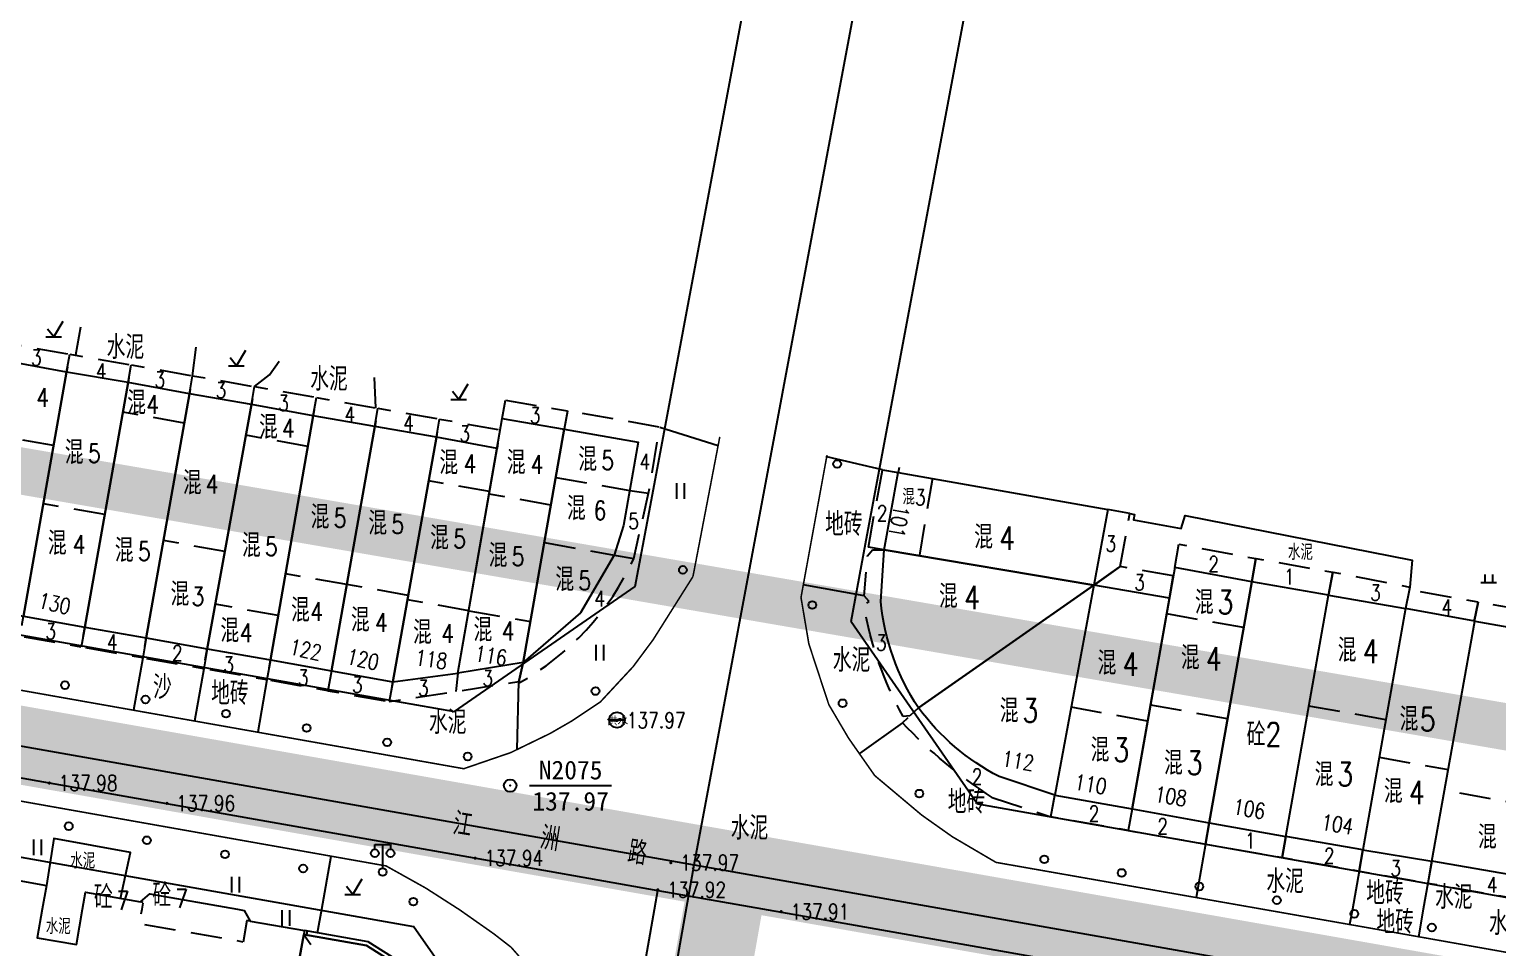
# Model space of a CAD drawing. Extents: x 529262 to 576451, y 2694391 to 2717535.
# Drawn here: x 563126.2 to 563220.2, y 2711000.1 to 2711058.9 of the extents above; entities that cross this region are included whole.
import ezdxf
from ezdxf.enums import TextEntityAlignment as Align
from ezdxf.xclip import XClip

# ---------------------------------------------------------------- set-up
doc = ezdxf.new("R2010")
doc.units = 0
doc.header["$XCLIPFRAME"] = 0
doc.linetypes.add('DASH', pattern=[0.35, 0.25, -0.1])
doc.linetypes.add('X5', pattern=[3, 2, -1])
for name, color, linetype in [('COMPONENT', 8, 'Continuous'), ('DLDW', 8, 'Continuous'), ('DLSS', 4, 'Continuous'), ('GCD', 8, 'Continuous'), ('GXYZ', 8, 'Continuous'), ('JMD', 8, 'Continuous'), ('KZD', 8, 'Continuous'), ('PP-COM', 7, 'Continuous'), ('RD-中线', 40, 'Continuous'), ('RD-红线', 7, 'Continuous'), ('ZBTZ', 8, 'Continuous'), ('ZJ', 7, 'Continuous'), ('污水管径标注_W10-', 202, 'Continuous'), ('河流', 4, 'Continuous')]:
    doc.layers.add(name, color=color, linetype=linetype)
doc.styles.add('HZ', font='rs.shx', dxfattribs={"width": 0.8, "bigfont": 'hztxt.shx'})
doc.styles.add('宋体', font='', dxfattribs={"width": 0.75})
doc.styles.add('等线体', font='simhei.ttf')
doc.styles.get('宋体').set_extended_font_data('SimSun')
doc.linetypes.add('1161', pattern='A,0,[149,AAA.SHX,S=0.15,R=0,X=0,Y=0],-1.6', length=1.6)

# ---------------------------------------------------------------- blocks, each defined once
blk = doc.blocks.new('A$C19FD0107')
at = {"layer": 'RD-中线', "color": 8, "linetype": 'Continuous', "flags": 128}
for points in [[(-7829.224, 16614.798), (-7792.549, 16810.463)], [(-7965.356, 16638.843), (-7829.226, 16614.798)], [(-7853.182, 16479.676), (-7829.225, 16614.803)], [(-7829.224, 16614.803), (-7702.992, 16592.506), (-7570.468, 16569.254), (-7507.337, 16557.988), (-7359.861, 16532.344)]]:
    blk.add_lwpolyline(points, dxfattribs=at)
at = {"layer": 'RD-红线', "color": 8, "linetype": 'Continuous', "flags": 128}
for points in [[(-7833.005, 16632.622), (-7832.093, 16637.486), (-7803.804, 16788.416)], [(-7819.178, 16630.397), (-7818.247, 16635.363), (-7791.797, 16776.477), (-7791.743, 16776.767)], [(-7945.441, 16642.433), (-7937.569, 16641.043), (-7849.445, 16625.478), (-7844.573, 16624.617)], [(-7947.85, 16628.642), (-7847.195, 16610.864)], [(-7811.088, 16618.707), (-7701.778, 16599.4), (-7569.248, 16576.147), (-7506.123, 16564.882), (-7407.176, 16547.676), (-7399.082, 16546.269)]]:
    blk.add_lwpolyline(points, dxfattribs=at)
at = {"layer": 'RD-红线', "color": 8}
for points in [[(-7844.573, 16624.617), (-7833.005, 16632.622, 0.411154)], [(-7819.178, 16630.397), (-7811.088, 16618.707, 0.41728)]]:
    blk.add_lwpolyline(points, format="xyb", dxfattribs=at)
at = {"layer": 'RD-红线', "color": 8, "linetype": 'Continuous'}
blk.add_lwpolyline([(-7839.088, 16599.27), (-7847.195, 16610.864, 0.414401)], format="xyb", dxfattribs=at)
blk = doc.blocks.new('GC200')
at = {"linetype": 'Continuous', "const_width": 0.2, "flags": 128}
blk.add_lwpolyline([(-0.1, 0, 1), (0.1, 0, 1)], format="xyb", close=True, dxfattribs=at)
blk = doc.blocks.new('gc170')
at = {"color": 8, "linetype": 'Continuous'}
blk.add_circle((0, 0), 0.5, dxfattribs=at)
blk = doc.blocks.new('gc123')
at = {"color": 8}
for p, q in [((0, 0), (1.2, 2)), ((-1, 0), (1, 0)), ((0, 0), (-0.8, 1))]:
    blk.add_line(p, q, dxfattribs=at)
blk = doc.blocks.new('gc121')
at = {"color": 8}
for p, q in [((-0.5, -1), (-0.5, 1)), ((0.5, -1), (0.5, 1))]:
    blk.add_line(p, q, dxfattribs=at)
blk = doc.blocks.new('gc119')
at = {"color": 8}
for p, q in [((-1, 0), (1, 0)), ((-0.5, 1), (-0.5, 0)), ((0.5, 1), (0.5, 0))]:
    blk.add_line(p, q, dxfattribs=at)
blk = doc.blocks.new('gc097')
at = {"color": 8}
for p, q in [((-1, 2.9), (-1, 3.5)), ((-1, 3.5), (1, 3.5)), ((0, 0.5), (0, 3.5)), ((1, 3.5), (1, 2.9))]:
    blk.add_line(p, q, dxfattribs=at)
for centre in [(-1, 2.4), (1, 2.4), (0, 0)]:
    blk.add_circle(centre, 0.5, dxfattribs=at)
blk = doc.blocks.new('gc117')
at = {"color": 8}
blk.add_circle((0, 0), 0.8, dxfattribs=at)
blk.add_point((0, 0), dxfattribs=at)
blk = doc.blocks.new('gcbj0101')
blk.add_line((-1, 0), (1, 0))
blk.add_circle((0, 0), 1)

msp = doc.modelspace()

# ---------------------------------------------------------------- linework, layer by layer
at = {"layer": 'DLSS', "linetype": 'Continuous', "const_width": 0.1, "flags": 128}
msp.add_lwpolyline([(563170.408, 2711032.809), (563168.69, 2711023.867)], dxfattribs=at)
at = {"layer": 'DLSS', "linetype": 'Continuous', "const_width": 0.1}
for points in [[(563177.272, 2711031.632), (563175.609, 2711022.527), (563176.113, 2711019.552), (563177.391, 2711015.666), (563178.657, 2711013.517), (563180.33, 2711011.126), (563183.339, 2711008.597), (563185.297, 2711007.212), (563188.094, 2711005.569), (563205.176, 2711002.568)], [(563168.69, 2711023.867), (563166.136, 2711019.819), (563164.858, 2711018.099), (563162.756, 2711015.836), (563160.955, 2711014.635), (563159.537, 2711013.819), (563157.019, 2711012.597), (563154.013, 2711011.565), (563114.998, 2711018.473)], [(563114.998, 2711011.377), (563149.037, 2711005.341), (563151.58, 2711003.921), (563153.69, 2711002.568)], [(563153.69, 2711002.568), (563153.745, 2711002.533), (563155.927, 2711001.001), (563157.048, 2711000.132), (563157.548, 2710999.562), (563158.045, 2710998.77), (563158.377, 2710998.018), (563159.32, 2710995.39), (563160.357, 2710992.524), (563161.428, 2710989.231), (563161.814, 2710987.648), (563161.947, 2710986.706)], [(563205.176, 2711002.568), (563211.854, 2711001.395), (563242.087, 2710996.028)]]:
    msp.add_lwpolyline(points, dxfattribs=at)
at = {"layer": 'JMD', "linetype": 'Continuous'}
for p, q in [((563143.993, 2711001.172), (563143.949, 2711000.926)), ((563143.766, 2711000.959), (563144.224, 2711000.303))]:
    msp.add_line(p, q, dxfattribs=at)
at = {"layer": 'JMD', "linetype": 'X5', "flags": 128}
for points in [[(563124.637, 2711037.668), (563124.835, 2711038.798), (563128.78, 2711038.106), (563128.579, 2711036.959)], [(563128.579, 2711036.959), (563128.78, 2711038.106), (563132.717, 2711037.414), (563132.518, 2711036.281)], [(563132.518, 2711036.281), (563132.717, 2711037.414), (563136.642, 2711036.725), (563136.439, 2711035.564)], [(563136.439, 2711035.564), (563136.642, 2711036.725), (563140.612, 2711036.028), (563140.41, 2711034.878)], [(563140.41, 2711034.878), (563140.612, 2711036.028), (563144.577, 2711035.331), (563144.373, 2711034.166)], [(563144.373, 2711034.166), (563144.577, 2711035.331), (563148.517, 2711034.64), (563148.313, 2711033.476)], [(563148.313, 2711033.476), (563148.517, 2711034.64), (563152.459, 2711033.947), (563152.255, 2711032.786)], [(563152.255, 2711032.786), (563152.459, 2711033.947), (563156.356, 2711033.263), (563156.142, 2711032.075)], [(563127.748, 2711032.257), (563123.806, 2711032.951)], [(563131.02, 2711027.837), (563127.09, 2711028.531)], [(563138.709, 2711025.474), (563134.777, 2711026.169)], [(563199.548, 2711024.455), (563199.808, 2711025.937), (563204.737, 2711025.02), (563204.473, 2711023.538)], [(563179.973, 2711022.265), (563179.973, 2711022.265), (563179.664, 2711022.631), (563179.878, 2711025.198), (563180.181, 2711025.569), (563180.932, 2711025.575)], [(563204.473, 2711023.538), (563204.737, 2711025.02), (563209.671, 2711024.152), (563209.396, 2711022.672)], [(563209.396, 2711022.672), (563209.671, 2711024.152), (563214.591, 2711023.187), (563214.322, 2711021.814)], [(563218.712, 2711020.996), (563218.971, 2711022.234), (563214.556, 2711023.011), (563214.322, 2711021.814)], [(563129.743, 2711020.632), (563129.516, 2711019.347), (563125.591, 2711020.04), (563125.819, 2711021.332)], [(563203.956, 2711020.602), (563199.02, 2711021.476)], [(563133.676, 2711019.943), (563133.448, 2711018.653), (563129.516, 2711019.347), (563129.743, 2711020.632)], [(563137.581, 2711019.236), (563137.356, 2711017.964), (563133.448, 2711018.653), (563133.676, 2711019.943)], [(563141.637, 2711018.531), (563141.41, 2711017.248), (563137.356, 2711017.964), (563137.581, 2711019.236)], [(563145.532, 2711017.822), (563145.309, 2711016.56), (563141.41, 2711017.248), (563141.637, 2711018.531)], [(563149.477, 2711017.126), (563149.243, 2711015.866), (563157.548, 2711017.139), (563157.814, 2711018.361)], [(563145.532, 2711017.822), (563145.309, 2711016.56), (563149.243, 2711015.866), (563149.477, 2711017.126)], [(563197.804, 2711014.604), (563192.913, 2711015.514)], [(563202.928, 2711014.759), (563197.987, 2711015.633)], [(563213.064, 2711014.704), (563208.139, 2711015.577)], [(563212.638, 2711012.295), (563217.054, 2711011.505)], [(563187.857, 2711009.726), (563187.857, 2711009.726), (563191.616, 2711008.476), (563191.864, 2711009.877)], [(563196.814, 2711009.005), (563196.569, 2711007.607), (563191.616, 2711008.476), (563191.864, 2711009.877)], [(563225.677, 2711008.589), (563216.816, 2711010.175)], [(563196.814, 2711009.005), (563196.569, 2711007.607), (563201.518, 2711006.74), (563201.756, 2711008.093)], [(563201.756, 2711008.093), (563201.518, 2711006.74), (563206.423, 2711005.88), (563206.661, 2711007.233)], [(563206.661, 2711007.233), (563206.423, 2711005.88), (563211.353, 2711005.015), (563211.59, 2711006.366)], [(563211.59, 2711006.366), (563211.353, 2711005.015), (563215.759, 2711004.243), (563216.004, 2711005.639)], [(563216.004, 2711005.639), (563215.759, 2711004.243), (563224.637, 2711002.686), (563224.886, 2711004.103)]]:
    msp.add_lwpolyline(points, dxfattribs=at)
at = {"layer": 'JMD', "linetype": 'Continuous', "flags": 128}
for points in [[(563125.819, 2711021.332), (563128.579, 2711036.959), (563124.637, 2711037.668), (563121.885, 2711022.033)], [(563129.743, 2711020.632), (563132.518, 2711036.281), (563128.579, 2711036.959), (563125.819, 2711021.332)], [(563133.676, 2711019.943), (563136.439, 2711035.564), (563132.518, 2711036.281), (563129.743, 2711020.632)], [(563137.581, 2711019.236), (563140.41, 2711034.878), (563136.439, 2711035.564), (563133.676, 2711019.943)], [(563141.637, 2711018.531), (563144.373, 2711034.166), (563140.41, 2711034.878), (563137.581, 2711019.236)], [(563145.532, 2711017.822), (563148.313, 2711033.476), (563144.373, 2711034.166), (563141.637, 2711018.531)], [(563149.477, 2711017.126), (563152.255, 2711032.786), (563148.313, 2711033.476), (563145.532, 2711017.822)], [(563160.446, 2711033.309), (563157.814, 2711018.361), (563153.634, 2711017.684), (563156.476, 2711033.991)], [(563160.446, 2711033.309), (563165.181, 2711032.478), (563164.247, 2711027.145), (563163.635, 2711025.228), (563161.485, 2711021.542), (563157.814, 2711018.361)], [(563149.477, 2711017.126), (563153.634, 2711017.684), (563156.142, 2711032.075), (563152.255, 2711032.786)], [(563195.267, 2711028.165), (563194.363, 2711023.31), (563180.932, 2711025.575), (563181.83, 2711030.526)], [(563201.756, 2711008.093), (563204.473, 2711023.538), (563199.548, 2711024.455), (563196.814, 2711009.005)], [(563206.661, 2711007.233), (563209.396, 2711022.672), (563204.473, 2711023.538), (563201.756, 2711008.093)], [(563211.59, 2711006.366), (563206.661, 2711007.233), (563209.396, 2711022.672), (563214.322, 2711021.814)], [(563214.322, 2711021.814), (563211.59, 2711006.366), (563216.004, 2711005.639), (563218.757, 2711021.019)], [(563227.594, 2711019.46), (563224.886, 2711004.103), (563216.004, 2711005.639), (563218.757, 2711021.019)]]:
    msp.add_lwpolyline(points, close=True, dxfattribs=at)
at = {"layer": 'JMD', "linetype": 'X5'}
for points in [[(563156.476, 2711033.991), (563156.68, 2711035.153), (563160.65, 2711034.471), (563160.446, 2711033.309)], [(563180.932, 2711025.575), (563179.927, 2711025.757), (563180.825, 2711030.708), (563181.83, 2711030.526)], [(563227.594, 2711019.46), (563227.808, 2711020.669), (563218.971, 2711022.234), (563218.712, 2711020.996)]]:
    msp.add_lwpolyline(points, dxfattribs=at)
at = {"layer": 'JMD', "linetype": 'X5', "flags": 128}
for points, elevation in [([(563136.108, 2711033.695), (563132.182, 2711034.391)], -511.328), ([(563144.029, 2711032.201), (563140.055, 2711032.919)], -509.788), ([(563155.659, 2711029.305), (563151.76, 2711029.997)], -511.336), ([(563159.899, 2711030.207), (563164.638, 2711029.377)], -508.976), ([(563164.638, 2711029.377), (563165.85, 2711029.2)], -508.976), ([(563184.023, 2711030.165), (563183.184, 2711025.195)], -183.227), ([(563159.59, 2711028.447), (563155.63, 2711029.137)], -510.999), ([(563159.172, 2711026.057), (563163.635, 2711025.228)], -175.868), ([(563163.635, 2711025.228), (563164.897, 2711025.014)], 138.394), ([(563146.515, 2711023.358), (563142.601, 2711024.043)], -509.929), ([(563150.458, 2711022.658), (563146.515, 2711023.358)], -509.929), ([(563142.135, 2711021.377), (563138.085, 2711022.092)], -510.34), ([(563154.339, 2711021.676), (563150.408, 2711022.373)], -511.231), ([(563154.339, 2711021.676), (563158.275, 2711020.983)], -511.231), ([(563153.634, 2711017.684), (563153.497, 2711016.518)], 138.548), ([(563140.331, 2711001.812), (563140.125, 2711001.847), (563139.885, 2711000.468), (563133.248, 2711001.63), (563133.411, 2711002.568)], 138.456)]:
    msp.add_lwpolyline(points, dxfattribs=dict(at, elevation=elevation))
for points in [[(563157.814, 2711018.361), (563157.527, 2711017.043, 0.159733), (563164.897, 2711025.014), (563165.85, 2711029.2), (563166.561, 2711033.434), (563160.65, 2711034.471), (563160.446, 2711033.309)], [(563187.857, 2711009.726), (563187.857, 2711009.726, -0.06057), (563182.111, 2711014.503), (563183.137, 2711015.467)]]:
    msp.add_lwpolyline(points, format="xyb", dxfattribs=at)
at = {"layer": 'JMD', "linetype": 'X5', "elevation": 138.437}
for points in [[(563194.363, 2711023.31), (563196.039, 2711024.515), (563196.669, 2711027.904), (563195.267, 2711028.165)], [(563199.204, 2711022.493), (563199.451, 2711023.911), (563196.039, 2711024.515), (563194.363, 2711023.31)]]:
    msp.add_lwpolyline(points, dxfattribs=at)
at = {"layer": 'JMD', "linetype": 'Continuous', "flags": 128}
for points in [[(563194.363, 2711023.31), (563183.137, 2711015.467, -0.125002), (563180.724, 2711022.271), (563180.932, 2711025.575)], [(563194.363, 2711023.31), (563191.864, 2711009.877), (563188.302, 2711011.062, -0.115001), (563183.137, 2711015.467), (563194.363, 2711023.31)]]:
    msp.add_lwpolyline(points, format="xyb", close=True, dxfattribs=at)
for points, elevation in [([(563196.814, 2711009.005), (563199.204, 2711022.493), (563194.363, 2711023.31), (563191.864, 2711009.877)], 138.437), ([(563155.79, 2710981.988), (563153.099, 2710981.814), (563152.771, 2710992.785), (563143.458, 2710999.222), (563143.766, 2711000.959), (563147.791, 2711000.24), (563150.687, 2710998.419), (563153.219, 2710996.4), (563153.854, 2710995.7), (563154.806, 2710994.116), (563155.2, 2710993.116), (563156.667, 2710986.802)], 138.009)]:
    msp.add_lwpolyline(points, close=True, dxfattribs=dict(at, elevation=elevation))
at = {"layer": 'JMD', "linetype": 'X5', "elevation": 138.469, "flags": 128}
msp.add_lwpolyline([(563183.137, 2711015.467), (563182.588, 2711014.954), (563182.15, 2711014.915, -0.081518), (563179.629, 2711021.991), (563179.973, 2711022.265), (563179.973, 2711022.265)], format="xyb", dxfattribs=at)
at = {"layer": 'JMD', "linetype": 'Continuous', "elevation": 138.456, "flags": 128}
for points in [[(563114.998, 2711006.258), (563116.788, 2711005.951), (563117.375, 2711006.424), (563123.347, 2711005.414), (563123.733, 2711004.726), (563127.284, 2711004.092), (563127.019, 2711002.568)], [(563129.596, 2711002.568), (563129.784, 2711003.651), (563133.301, 2711003.046), (563133.901, 2711003.563), (563139.519, 2711002.568)], [(563139.519, 2711002.568), (563139.948, 2711002.492), (563140.331, 2711001.812), (563143.81, 2711001.205), (563143.218, 2710997.867), (563144.586, 2710997.661), (563143.473, 2710990.98), (563142.252, 2710991.183), (563142.018, 2710989.839), (563135.829, 2710990.916), (563136.177, 2710992.885), (563134.081, 2710993.244), (563133.733, 2710991.275), (563127.6, 2710992.34), (563127.837, 2710993.72), (563125.74, 2710994.081), (563125.494, 2710992.703), (563119.308, 2710993.784), (563119.641, 2710995.756), (563117.52, 2710996.125), (563117.187, 2710994.153), (563114.998, 2710994.533)], [(563127.019, 2711002.568), (563126.702, 2711000.742), (563129.202, 2711000.301), (563129.596, 2711002.568)]]:
    msp.add_lwpolyline(points, dxfattribs=at)
at = {"layer": 'JMD', "linetype": 'X5', "ltscale": 0.2, "elevation": 138.456}
msp.add_lwpolyline([(563133.411, 2711002.568), (563133.488, 2711003.009), (563133.301, 2711003.046)], dxfattribs=at)
at = {"layer": 'JMD', "linetype": 'Continuous', "flags": 128}
for points in [[(563154.465, 2710973.287), (563156.036, 2710981.943), (563156.923, 2710986.808), (563155.44, 2710993.191), (563155.031, 2710994.227), (563154.056, 2710995.85), (563153.391, 2710996.583), (563150.832, 2710998.623), (563147.883, 2711000.478), (563143.81, 2711001.205)], [(563154.219, 2710973.332), (563155.79, 2710981.988), (563156.667, 2710986.802), (563155.2, 2710993.116), (563154.806, 2710994.116), (563153.854, 2710995.7), (563153.219, 2710996.4), (563150.687, 2710998.419), (563147.791, 2711000.24), (563143.766, 2711000.959)]]:
    msp.add_lwpolyline(points, dxfattribs=at)
at = {"layer": 'KZD', "linetype": 'Continuous'}
msp.add_line((563158.23, 2711010.482, 137.966), (563163.48, 2711010.482, 137.966), dxfattribs=at)
at = {"layer": 'PP-COM', "color": 8, "const_width": 3}
msp.add_lwpolyline([(563032.752, 2710920.339), (563591.044, 2710822.688), (563615.48, 2710946.262), (563044.443, 2711044.616), (563022.893, 2710922.063)], close=True, dxfattribs=at)
at = {"layer": 'ZBTZ', "linetype": '1161', "flags": 128}
for points in [[(563129.462, 2711039.829), (563129.148, 2711038.041)], [(563136.642, 2711036.725), (563136.878, 2711038.557)], [(563140.612, 2711036.028), (563141.566, 2711036.783), (563142.189, 2711037.647)], [(563148.269, 2711036.605), (563148.362, 2711034.667)], [(563166.561, 2711033.434), (563170.302, 2711032.26)], [(563177.254, 2711031.529), (563177.275, 2711031.632)], [(563181.9, 2711030.839), (563181.83, 2711030.526)], [(563133.448, 2711018.653), (563132.856, 2711015.311)], [(563137.356, 2711017.964), (563136.764, 2711014.619)], [(563141.41, 2711017.248), (563140.818, 2711013.901)], [(563182.111, 2711014.503), (563179.346, 2711012.531)], [(563144.923, 2711002.568), (563145.525, 2711005.964)], [(563201.518, 2711006.74), (563200.917, 2711003.316)], [(563211.353, 2711005.015), (563210.918, 2711002.568)], [(563215.759, 2711004.243), (563215.462, 2711002.568)], [(563144.655, 2711001.054), (563144.923, 2711002.568)], [(563210.918, 2711002.568), (563210.745, 2711001.592)]]:
    msp.add_lwpolyline(points, dxfattribs=at)
at = {"layer": 'ZBTZ', "linetype": '1161', "ltscale": 0.8, "flags": 128}
msp.add_lwpolyline([(563180.825, 2711030.708), (563177.254, 2711031.529)], dxfattribs=at)
at = {"layer": 'ZBTZ', "linetype": '1161', "flags": 128}
for points, elevation in [([(563196.669, 2711027.904), (563196.976, 2711027.847), (563196.91, 2711027.492), (563199.962, 2711026.938), (563200.208, 2711027.782), (563214.741, 2711024.916), (563214.591, 2711023.187)], 138.437), ([(563179.664, 2711022.631), (563175.758, 2711023.345)], -525.814), ([(563157.516, 2711017.146), (563157.412, 2711012.788)], -523.684), ([(563132.02, 2711003.266), (563132.675, 2711006.204), (563127.769, 2711007.104), (563127.284, 2711004.092)], 138.453)]:
    msp.add_lwpolyline(points, dxfattribs=dict(at, elevation=elevation))
at = {"layer": 'ZBTZ', "linetype": '1161', "ltscale": 0.5, "flags": 128}
msp.add_lwpolyline([(563215.462, 2711002.568), (563215.149, 2711000.81)], dxfattribs=at)
at = {"layer": '污水管径标注_W10-'}
for points in [[(563036.5, 2711026.732), (563056.195, 2711023.253), (563068.369, 2711021.103), (563075.891, 2711019.774), (563097.912, 2711015.885), (563115.281, 2711012.817), (563127.454, 2711010.667), (563134.976, 2711009.338), (563154.671, 2711005.859), (563166.448, 2711003.778), (563174.366, 2711002.38), (563194.061, 2710998.901), (563205.838, 2710996.821), (563213.756, 2710995.423), (563233.452, 2710991.944)], [(563150.737, 2710915.16), (563154.228, 2710934.853), (563155.974, 2710944.7), (563157.719, 2710954.546), (563161.211, 2710974.239), (563164.702, 2710993.932), (563166.448, 2711003.778)]]:
    msp.add_lwpolyline(points, dxfattribs=at)
at = {"layer": '河流', "color": 5, "linetype": 'DASH', "ltscale": 0.1, "const_width": 5}
for points in [[(563032.637, 2711029.445), (563600.056, 2710929.567)], [(563171.139, 2711005.571), (563152.435, 2710899.897)]]:
    msp.add_lwpolyline(points, dxfattribs=at)

# ---------------------------------------------------------------- block references
at = {"layer": 'COMPONENT', "linetype": 'Continuous', "xscale": 0.5, "yscale": 0.5}
msp.add_blockref('gcbj0101', (563163.826, 2711014.684), dxfattribs=at)
at = {"layer": 'DLDW', "color": 252, "linetype": 'Continuous', "xscale": 0.5, "yscale": 0.5, "zscale": 0.5}
msp.add_blockref('gc097', (563148.82, 2711004.954), dxfattribs=at)
at = {"layer": 'GCD', "linetype": 'Continuous'}
ref = msp.add_blockref('GC200', (563163.848, 2711014.664, 137.971), dxfattribs=dict(at, xscale=0.5, yscale=0.5, zscale=0.5))
ref.add_attrib('height', '137.97', dxfattribs={"linetype": 'Continuous', "height": 1, "style": 'HZ', "width": 0.8}).set_placement((563164.448, 2711014.664, 137.971), align=Align.MIDDLE_LEFT)
ref = msp.add_blockref('GC200', (563127.469, 2711010.648, 137.98), dxfattribs=dict(at, xscale=0.5, yscale=0.5, zscale=0.5))
ref.add_attrib('height', '137.98', dxfattribs={"linetype": 'Continuous', "height": 1, "style": 'HZ', "width": 0.8}).set_placement((563128.069, 2711010.648, 137.98), align=Align.MIDDLE_LEFT)
ref = msp.add_blockref('GC200', (563135.002, 2711009.347, 137.96), dxfattribs=dict(at, xscale=0.5, yscale=0.5, zscale=0.5))
ref.add_attrib('height', '137.96', dxfattribs={"linetype": 'Continuous', "height": 1, "style": 'HZ', "width": 0.8}).set_placement((563135.602, 2711009.347, 137.96), align=Align.MIDDLE_LEFT)
ref = msp.add_blockref('GC200', (563154.738, 2711005.84, 137.94), dxfattribs=dict(at, xscale=0.5, yscale=0.5, zscale=0.5))
ref.add_attrib('height', '137.94', dxfattribs={"linetype": 'Continuous', "height": 1, "style": 'HZ', "width": 0.8}).set_placement((563155.338, 2711005.84, 137.94), align=Align.MIDDLE_LEFT)
ref = msp.add_blockref('GC200', (563167.277, 2711005.546, 137.967), dxfattribs=dict(at, xscale=0.5, yscale=0.5, zscale=0.5))
ref.add_attrib('height', '137.97', dxfattribs={"linetype": 'Continuous', "height": 1, "style": 'HZ', "width": 0.8}).set_placement((563167.877, 2711005.546, 137.967), align=Align.MIDDLE_LEFT)
ref = msp.add_blockref('GC200', (563166.445, 2711003.81, 137.92), dxfattribs=dict(at, xscale=0.5, yscale=0.5, zscale=0.5))
ref.add_attrib('height', '137.92', dxfattribs={"linetype": 'Continuous', "height": 1, "style": 'HZ', "width": 0.8}).set_placement((563167.045, 2711003.81, 137.92), align=Align.MIDDLE_LEFT)
ref = msp.add_blockref('GC200', (563174.34, 2711002.412, 137.91), dxfattribs=dict(at, xscale=0.5, yscale=0.5, zscale=0.5))
ref.add_attrib('height', '137.91', dxfattribs={"linetype": 'Continuous', "height": 1, "style": 'HZ', "width": 0.8}).set_placement((563174.94, 2711002.412, 137.91), align=Align.MIDDLE_LEFT)
at = {"layer": 'KZD', "linetype": 'Continuous', "xscale": 0.5, "yscale": 0.5, "zscale": 0.5}
msp.add_blockref('gc117', (563156.98, 2711010.482, 137.966), dxfattribs=at)
at = {"layer": 'PP-COM'}
ref = msp.add_blockref('A$C19FD0107', (570997.993, 2694390.603), dxfattribs=at)
XClip(ref).set_block_clipping_path([(-9366.4383134884, 14428.6043910822), (-3328.4480743363, 17452.7484863754)])
at = {"layer": 'ZBTZ', "linetype": 'Continuous', "xscale": 0.5, "yscale": 0.5}
for name, p in [('gc123', (563127.75, 2711039.208)), ('gc123', (563139.455, 2711037.36)), ('gc123', (563153.691, 2711035.205)), ('gc121', (563167.906, 2711029.352)), ('gc119', (563219.655, 2711023.497)), ('gc121', (563162.742, 2711019)), ('gc121', (563126.719, 2711006.525)), ('gc121', (563139.401, 2711004.137)), ('gc123', (563146.899, 2711003.519)), ('gc121', (563142.626, 2711002.008))]:
    msp.add_blockref(name, p, dxfattribs=at)
at = {"layer": 'ZBTZ', "linetype": 'Continuous'}
for p, xscale, yscale, zscale, rotation in [((563177.926, 2711031.078), 0.5000000001136312, 0.5000000001136312, 0.5000000001136312, 259.9884025853269), ((563168.046, 2711024.296), 0.500000000132732, 0.500000000132732, 0.500000000132732, 234.2105075607078), ((563176.331, 2711022.043, 138.226), 0.5000000001465722, 0.5000000001465722, 0.5000000001465722, 287.1556275448771), ((563128.473, 2711016.913), 0.4999999999302053, 0.4999999999302053, 0.4999999999302053, 169.9511513154811), ((563133.631, 2711015.999), 0.4999999999302053, 0.4999999999302053, 0.4999999999302053, 169.9511513154811), ((563162.45, 2711016.535), 0.5000000000593919, 0.5000000000593919, 0.5000000000593919, 207.1107360301811), ((563138.789, 2711015.085), 0.4999999999302053, 0.4999999999302053, 0.4999999999302053, 169.9511513154811), ((563178.272, 2711015.755, 138.253), 0.5000000000754679, 0.5000000000754679, 0.5000000000754679, 310.358567666363), ((563143.947, 2711014.171), 0.4999999999302053, 0.4999999999302053, 0.4999999999302053, 169.9511513154811), ((563149.105, 2711013.257), 0.4999999999302053, 0.4999999999302053, 0.4999999999302053, 169.9511513154811), ((563154.263, 2711012.343), 0.4999999999302053, 0.4999999999302053, 0.4999999999302053, 169.9511513154811), ((563183.186, 2711009.973, 138.253), 0.4999999999666211, 0.4999999999666211, 0.4999999999666211, 326.3210807008427), ((563128.714, 2711007.887), 0.499999999993206, 0.499999999993206, 0.499999999993206, 169.7668155575408), ((563133.719, 2711006.984), 0.499999999993206, 0.499999999993206, 0.499999999993206, 169.7668155575408), ((563138.724, 2711006.08), 0.499999999993206, 0.499999999993206, 0.499999999993206, 169.7668155575408), ((563191.187, 2711005.766, 138.136), 0.500000000044545, 0.500000000044545, 0.500000000044545, 340.0479258381467), ((563191.187, 2711005.766), 0.5000000000142595, 0.5000000000142595, 0.5000000000142595, 170.0226840047022), ((563191.187, 2711005.766, 138.136), 0.5000000000159115, 0.5000000000159115, 0.5000000000159115, 351.5019880035828), ((563191.187, 2711005.766, 138.136), 0.5000000000159115, 0.5000000000159115, 0.5000000000159115, 351.5019880035828), ((563191.187, 2711005.766, 138.136), 0.5000000000159115, 0.5000000000159115, 0.5000000000159115, 351.5019880035828), ((563191.187, 2711005.766, 138.136), 0.5000000000159115, 0.5000000000159115, 0.5000000000159115, 351.5019880035828), ((563191.187, 2711005.766, 138.136), 0.5000000000159115, 0.5000000000159115, 0.5000000000159115, 351.5019880035828), ((563143.729, 2711005.177), 0.499999999993206, 0.499999999993206, 0.499999999993206, 169.7668155575408), ((563196.151, 2711004.893), 0.5000000000142595, 0.5000000000142595, 0.5000000000142595, 170.0226840047022), ((563201.115, 2711004.02), 0.5000000000142595, 0.5000000000142595, 0.5000000000142595, 170.0226840047022), ((563150.786, 2711003.054, -138.036), 0.499999999993206, 0.499999999993206, 0.499999999993206, 169.7668155575408), ((563206.079, 2711003.146), 0.5000000000142595, 0.5000000000142595, 0.5000000000142595, 170.0226840047022), ((563211.043, 2711002.273), 0.5000000000142595, 0.5000000000142595, 0.5000000000142595, 170.0226840047022), ((563216.007, 2711001.4), 0.5000000000142595, 0.5000000000142595, 0.5000000000142595, 170.0226840047022)]:
    msp.add_blockref('gc170', p, dxfattribs=dict(at, xscale=xscale, yscale=yscale, zscale=zscale, rotation=rotation))

# ---------------------------------------------------------------- texts
at = {"layer": 'GXYZ', "linetype": 'Continuous', "style": '宋体'}
msp.add_text('供水', height=0.5, dxfattribs=at).set_placement((563163.852, 2711014.658), align=Align.MIDDLE)
at = {"layer": 'JMD', "linetype": 'Continuous', "style": 'HZ', "width": 0.8}
for s, height, p in [('4', 1.2, (563127.455, 2711035.334)), ('混', 1.5, (563133.656, 2711034.996)), ('4', 1.2, (563134.494, 2711034.881)), ('混', 1.5, (563142.103, 2711033.435)), ('4', 1.2, (563143.183, 2711033.364)), ('混', 1.5, (563129.661, 2711031.817)), (' 5', 1.2, (563130.761, 2711031.751)), ('混', 1.5, (563162.545, 2711031.374)), ('混', 1.5, (563153.648, 2711031.156)), ('4', 1.2, (563154.825, 2711031.089)), ('混', 1.5, (563157.969, 2711031.17)), ('4', 1.2, (563159.107, 2711031.049)), (' 5', 1.2, (563163.644, 2711031.308)), ('混', 1.5, (563137.221, 2711029.868)), ('4', 1.2, (563138.308, 2711029.789)), ('混', 1, (563182.904, 2711028.973)), ('3', 1, (563183.596, 2711028.935)), ('混', 1.5, (563145.407, 2711027.681)), ('混', 1.5, (563161.818, 2711028.231)), (' 6', 1.2, (563163.148, 2711028.102)), (' 5', 1.2, (563146.506, 2711027.615)), ('混', 1.5, (563149.099, 2711027.281)), (' 5', 1.2, (563150.198, 2711027.215)), ('混', 1.5, (563128.577, 2711026.005)), ('4', 1.2, (563129.789, 2711025.927)), ('混', 1.5, (563141.004, 2711025.858)), ('混', 1.5, (563153.057, 2711026.347)), (' 5', 1.2, (563154.157, 2711026.281)), ('混', 1.5, (563187.901, 2711026.4, 138.393)), ('4', 1.5, (563189.329, 2711026.323, 138.393)), ('混', 1.5, (563132.864, 2711025.547)), (' 5', 1.2, (563133.963, 2711025.481)), (' 5', 1.2, (563142.103, 2711025.792)), ('混', 1.5, (563156.805, 2711025.216)), (' 5', 1.2, (563157.905, 2711025.15)), ('混', 1.5, (563161.075, 2711023.677)), (' 5', 1.2, (563162.174, 2711023.611)), ('混', 1.5, (563136.432, 2711022.74)), ('3', 1.2, (563137.4, 2711022.589)), ('混', 1.5, (563185.644, 2711022.603)), ('4', 1.5, (563187.072, 2711022.525)), ('混', 1.5, (563202.033, 2711022.213)), ('3', 1.5, (563203.305, 2711022.226)), ('混', 1.5, (563144.149, 2711021.718)), ('4', 1.2, (563145.006, 2711021.622)), ('混', 1.5, (563147.984, 2711021.091)), ('混', 1.5, (563139.627, 2711020.409)), ('4', 1.2, (563149.137, 2711020.926)), ('混', 1.5, (563151.963, 2711020.295)), ('混', 1.5, (563155.834, 2711020.457)), ('4', 1.2, (563157.262, 2711020.38)), ('4', 1.2, (563140.484, 2711020.266)), ('4', 1.2, (563153.391, 2711020.218)), ('混', 1.5, (563211.184, 2711019.156)), ('混', 1.5, (563195.802, 2711018.329)), ('混', 1.5, (563201.136, 2711018.671)), ('4', 1.5, (563202.564, 2711018.594)), ('4', 1.5, (563212.612, 2711019.079)), ('4', 1.5, (563197.231, 2711018.252)), ('混', 1.5, (563189.54, 2711015.278)), ('3', 1.5, (563190.813, 2711015.291)), ('混', 1.5, (563215.144, 2711014.74)), ('5', 1.5, (563216.263, 2711014.73)), ('砼2', 1.5, (563206.381, 2711013.76)), ('混', 1.5, (563195.358, 2711012.764)), ('3', 1.5, (563196.63, 2711012.777)), ('混', 1.5, (563200.058, 2711011.927)), ('3', 1.5, (563201.331, 2711011.94)), ('混', 1.5, (563209.705, 2711011.194)), ('3', 1.5, (563210.977, 2711011.208)), ('混', 1.5, (563214.139, 2711010.118)), ('4', 1.5, (563215.567, 2711010.04)), ('混', 1.5, (563220.163, 2711007.191)), ('砼', 1.5, (563131.527, 2711003.35)), ('砼', 1.5, (563135.272, 2711003.465)), ('7', 1.2, (563132.606, 2711003.134)), ('7', 1.2, (563136.35, 2711003.249))]:
    msp.add_text(s, height=height, dxfattribs=at).set_placement(p, align=Align.MIDDLE_RIGHT)
at = {"layer": 'KZD', "linetype": 'Continuous', "style": '等线体'}
for s, p in [('N2075', (563160.855, 2711011.482, 137.966)), ('137.97', (563160.855, 2711009.482, 137.966))]:
    msp.add_text(s, height=1.2, dxfattribs=at).set_placement(p, align=Align.MIDDLE_CENTER)
at = {"layer": 'ZJ', "color": 8, "linetype": 'Continuous', "style": 'HZ', "width": 0.8}
for s, height, p in [('水泥', 1.5, (563132.344, 2711038.627)), ('3', 1, (563126.638, 2711037.884)), ('4', 1, (563130.795, 2711037.016)), ('3', 1, (563134.55, 2711036.475)), ('水泥', 1.5, (563145.379, 2711036.592)), ('3', 1, (563138.461, 2711035.8)), ('3', 1, (563142.469, 2711034.979)), ('4', 1, (563146.718, 2711034.235)), ('4', 1, (563150.486, 2711033.675)), ('3', 1, (563158.583, 2711034.184)), ('3', 1, (563154.077, 2711033.018)), ('4', 1, (563165.603, 2711031.218)), ('2', 1, (563180.806, 2711027.923)), ('5', 1, (563164.892, 2711027.418)), ('地砖', 1.5, (563178.354, 2711027.289)), ('3', 1, (563195.45, 2711025.975)), ('水泥', 1, (563207.594, 2711025.481)), ('2', 1, (563202.038, 2711024.664)), ('3', 1, (563197.291, 2711023.491)), ('1', 1, (563206.887, 2711023.848)), ('4', 1, (563162.72, 2711022.448)), ('3', 1, (563212.4, 2711022.827)), ('4', 1, (563216.969, 2711021.899)), ('3', 1, (563127.558, 2711020.362)), ('4', 1, (563131.507, 2711019.656)), ('3', 1, (563180.751, 2711019.63)), ('2', 1, (563135.67, 2711018.962)), ('水泥', 1.5, (563178.847, 2711018.594)), ('3', 1, (563138.954, 2711018.238)), ('沙', 1.5, (563134.713, 2711016.856)), ('地砖', 1.5, (563139.033, 2711016.472)), ('3', 1, (563143.729, 2711017.395)), ('3', 1, (563147.192, 2711016.937)), ('3', 1, (563151.418, 2711016.734)), ('3', 1, (563155.547, 2711017.356)), ('水泥', 1.5, (563152.985, 2711014.615)), ('2', 1, (563186.882, 2711011.055)), ('地砖', 1.5, (563186.206, 2711009.516)), ('水泥', 1.5, (563172.311, 2711007.848)), ('2', 1, (563194.381, 2711008.692)), ('2', 1, (563198.771, 2711007.875)), ('1', 1, (563204.386, 2711006.957)), ('水泥', 1, (563129.609, 2711005.725)), ('2', 1, (563209.439, 2711005.987)), ('水泥', 1.5, (563206.612, 2711004.427)), ('3', 1, (563213.693, 2711005.193)), ('地砖', 1.5, (563213.01, 2711003.681)), ('水泥', 1.5, (563217.42, 2711003.414)), ('4', 1, (563219.869, 2711004.129)), ('地砖', 1.5, (563213.661, 2711001.824)), ('水泥', 1.5, (563220.872, 2711001.746)), ('水泥', 1, (563128.044, 2711001.525))]:
    msp.add_text(s, height=height, dxfattribs=at).set_placement(p, align=Align.MIDDLE)
for s, height, rotation, p in [('101', 1, 259.45419, (563181.887, 2711027.393)), ('130', 1, 347.26731, (563127.804, 2711022.136)), ('122', 1, 347.26731, (563143.887, 2711019.175)), ('120', 1, 347.26731, (563147.554, 2711018.564)), ('118', 1, 351.87212, (563151.933, 2711018.564)), ('116', 1, 350.54005, (563155.752, 2711018.801)), ('112', 1, 350.56689, (563189.51, 2711012.07)), ('110', 1, 350.56689, (563194.158, 2711010.568)), ('108', 1, 350.56689, (563199.296, 2711009.798)), ('江     洲     路', 1.5, 350.80288, (563159.561, 2711007.178)), ('106', 1, 350.56689, (563204.314, 2711008.989)), ('104', 1, 350.56689, (563209.964, 2711008.004))]:
    msp.add_text(s, height=height, rotation=rotation, dxfattribs=at).set_placement(p, align=Align.MIDDLE)

doc.saveas('drawing.dxf')
